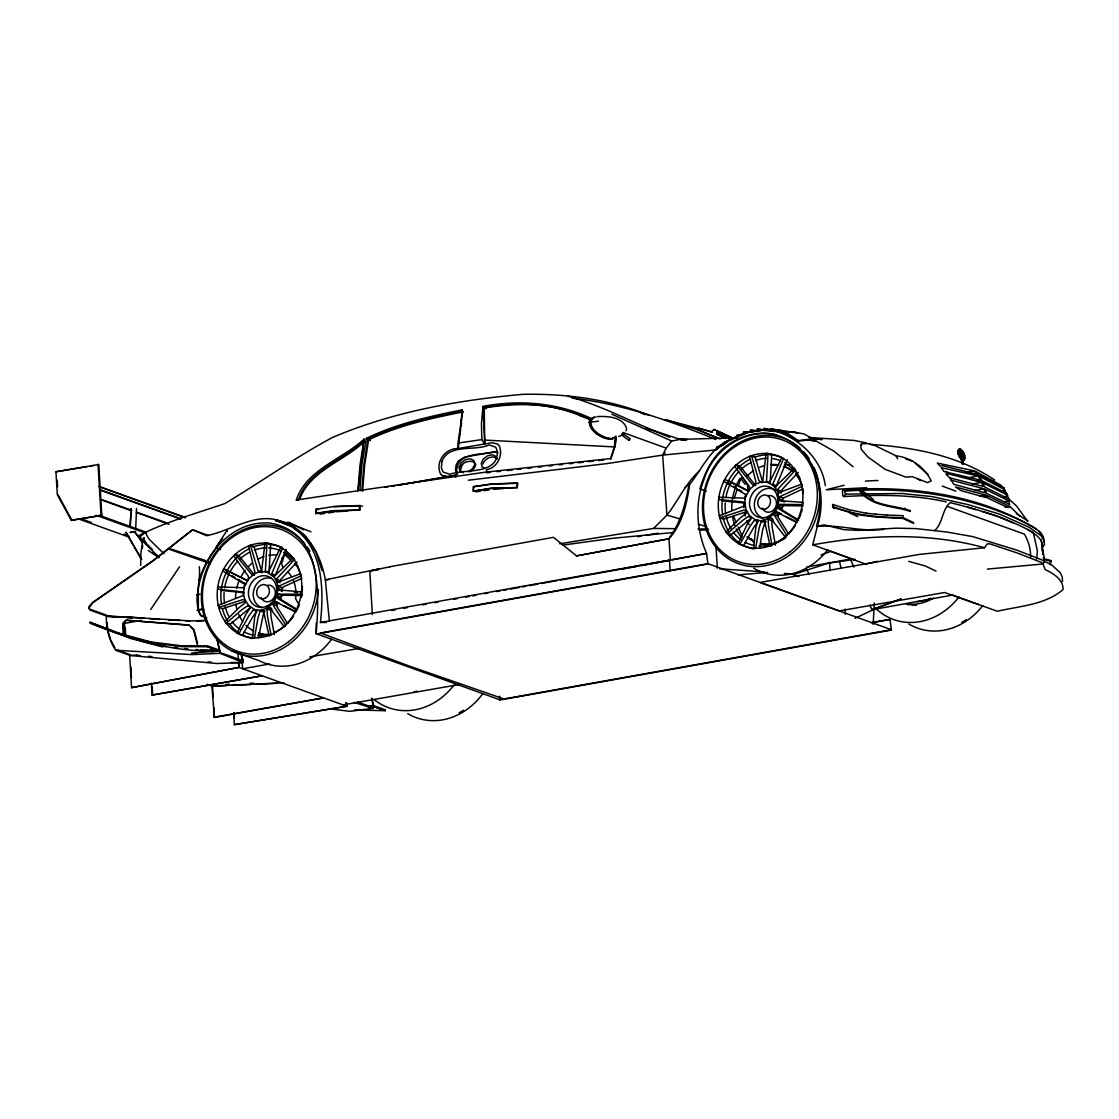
<?xml version="1.0" encoding="UTF-8"?>
<svg xmlns="http://www.w3.org/2000/svg" width="1119" height="1119" viewBox="0 0 1119 1119"><rect width="100%" height="100%" fill="white"/><g stroke="black" fill="none" stroke-linecap="round" stroke-linejoin="round"><path stroke-width="1.5" d="M873.198 624.36L874.261 603.001M206.875 617.926L200.707 615.702C192.846 601.169 201.126 582.481 199.308 566.676M1030.585 557.206C1030.921 549.261 1028.375 541.009 1024.417 534.127L947.247 506.389M140.686 565.431L140.938 552.828L143.162 538.085M461.56 419.807L458.258 448.523C445.334 447.992 434.857 462.119 440.55 474.008L442.257 475.519L447.656 476.722L456.16 475.113L455.769 477.184M258.447 571.501L268.392 572.089L280.715 547.163L282.506 547.96L271.651 573.949L277.652 582.314L300.661 573.655L301.305 575.698L278.561 586.356L276.799 595.84L277.946 598.553L296.647 610.037L295.766 612.121L275.12 601.435L267.973 607.379L267.049 608.988L267.399 615.674L271.008 634.977L269.106 635.9L263.343 610.373L253.398 609.799L248.88 615.87L238.767 633.886L236.976 633.088L245.9 614.415L250.138 607.939L245.481 600.455L242.879 599.644L218.82 607.393L218.177 605.351L243.243 595.532L244.697 584.286L222.849 571.026L223.73 568.928L246.67 580.453L253.817 574.509L254.796 571.487L248.488 546.072L250.376 545.163L257.874 570.284L260.881 572.382M254.572 575.222L238.851 555.611L235.186 554.283L233.675 555.919L248.362 576.299L248.46 579.39L243.648 587.755L217.757 586.86L217.632 589.098L243.047 592.007L245.523 602.623L239.326 607.365L224.919 621.591L226.248 623.129L241.48 610.051L246.572 606.428L249.369 606.022L256.405 610.652L254.614 617.828L252.488 638.124L254.489 638.054L257.985 617.842L260.167 610.918L267.973 607.379L271.637 608.708L270.714 610.303L271.064 616.989L274.365 634.683M759.535 481.925L769.494 482.499L781.803 457.587L783.608 458.384L772.739 484.373L778.754 492.738L801.764 484.079L802.407 486.122L779.649 496.766L777.887 506.264L779.048 508.977L797.735 520.447L796.854 522.545L776.208 511.859L769.061 517.803L768.138 519.412L768.501 526.098L772.096 545.401L770.208 546.324L764.445 520.797L754.486 520.223L749.968 526.294L739.869 544.31L738.064 543.512L746.988 524.839L751.241 518.349L746.583 510.879L743.967 510.054L719.909 517.817L719.265 515.775L744.331 505.956L745.786 494.696L723.937 481.45L724.818 479.352L747.772 490.863L754.905 484.919L755.898 481.911L749.576 456.496L751.464 455.587L758.962 480.708L761.983 482.807M775.957 487.157L766.487 481.646L768.082 453.363L766.095 453.433L762.724 481.394L752.961 485.17L736.274 464.707L734.777 466.343L749.464 486.723L749.548 489.814L744.736 498.165L718.846 497.284L718.72 499.522L743.002 501.955L745.044 503.858L746.611 513.048L740.414 517.789L726.021 532.015L727.336 533.539L742.568 520.475L747.674 516.838L750.457 516.446L757.493 521.076L755.717 528.252L753.591 548.534L755.577 548.478L759.074 528.266L761.256 521.342L769.061 517.803L772.725 519.118L771.802 520.727L772.166 527.413L775.467 545.107M135.721 528.098L136.546 508.432M499.62 696.228L499.633 699.725L316.201 633.704C319.125 593.42 322.887 532.868 270.532 523.146C235.731 519.985 208.428 548.925 199.154 580.118M326.454 622.472L320.426 622.472C324.23 588.104 323.097 543.135 288.115 524.811C260.615 507.956 233.423 530.392 206.595 535.707L192.454 529.735L153.219 560.437L92.569 602.498L89.506 606.148L88.974 607.925L89.87 609.198L106.739 615.24M130.098 527.399L131.147 508.53L130.196 527.427M142.421 548.31L142.617 545.023M615.954 436.354L615.394 444.816L610.624 459.238L614.457 446.495L615.114 438.466M359.437 483.184L359.703 479.785M363.759 440.844L359.912 465.63L357.926 491.087L364.067 439.124C342.386 459.252 306.005 469.742 296.311 500.039L298.339 500.067C307.767 470.679 342.987 460.762 363.759 440.844L364.067 439.124M490.164 472.428L486.709 472.805L486.499 469.714C497.13 468.022 503.606 455.139 499.144 445.544L497.437 444.005L491.996 442.718L458.258 448.523L457.923 443.474L462.734 411.149C430.451 417.541 397.665 424.716 367.899 439.166L363.941 464.511L361.857 490.528L359.87 490.444L361.899 464.595L366.319 438.396C396.406 423.709 429.556 416.366 462.217 409.876L462.021 416.338M362.612 491.227L364.654 465.21L368.613 439.865C398.392 425.444 431.193 418.282 463.462 411.848M615.548 442.131L615.926 437.319M460.608 426.731L462.217 409.876M1036.558 558.996L1037.425 550.954L1033.299 532.546C1007.506 518.125 978.831 509.691 950.255 502.655C942.002 509.173 943.093 523.328 934.561 530.63M459.923 434.41L460.566 429.528M361.591 459.965L362.024 456.86M359.856 510.096L360.164 505.508L334.147 506.445L316.131 509.327L315.852 513.635L333.966 511.033L359.856 510.096L333.77 510.614L315.978 513.201M517.3 487.59L517.607 483.002L491.591 483.94L473.477 486.555L473.295 491.129L491.409 488.513L517.3 487.59L491.227 488.108L473.295 491.129M205.406 616.877L200.651 615.17L198.301 610.331C194.902 587.741 202.763 565.92 216.163 548.016M359.311 509.691L359.563 505.816L362.528 506.222M516.754 487.185L517.607 483.002M461.056 426.297L461.587 423.094M613.268 438.075L612.009 438.956C601.854 441.264 579.894 423.863 594.217 417.037M613.156 437.907L611.939 438.76C602.106 438.872 588.93 431.333 589.573 420.422M615.436 436.354L613.156 438.522C603.533 439.627 584.342 427.276 593.42 417.583M258.447 637.69L263.832 612.233L260.167 610.918M759.535 548.1L762.738 529.581L764.92 522.657L766.291 521.51L762.626 520.195M1050.237 563.892L1050.839 560.577L1044.139 558.689M1050.279 564.717L1050.839 560.577M267.973 607.379L270.882 607.981L273.092 612.359L284.31 626.766L285.807 625.143L273.428 605.589L273.33 602.484L278.141 594.133L301.724 594.189L301.864 591.951L278.743 589.881L276.267 579.264L294.563 559.472L293.248 557.933L275.218 575.46L272.421 575.865L265.385 571.236L266.993 542.939L264.993 543.009L261.622 570.97L251.873 574.746L235.186 554.283M287.639 623.647L277.092 606.904L276.994 603.812L278.785 602.749M769.061 517.803L771.984 518.391L774.18 522.783L785.398 537.19L786.895 535.567L774.082 514.74L777.887 506.264L780.516 504.319L802.827 504.613L802.952 502.375L780.964 500.78L778.936 498.864L777.369 489.688L795.651 469.882L794.336 468.357L776.306 485.884L773.523 486.275M788.727 534.071L778.181 517.328L778.083 514.222L781.09 513.495M816.478 526.168C825.528 495.479 817.905 459.07 789.608 441.012M855.07 560.073L812.744 544.827L817.304 526.476C829.039 490.612 813.303 445.432 774.824 434.48C760.71 431.053 746.303 434.536 733.714 441.264C715.195 451.153 705.627 469.49 699.879 488.905L706.299 491.213M282.394 557.43L281.415 562.577L282.827 567.725M282.394 561.794L284.534 554.339L292.003 561.36M725.951 438.55L716.608 434.13L717.013 432.06L727.532 436.914M725.49 438.214L717.713 434.522L718.118 432.452M89.506 606.148L88.974 608.526L89.926 610.037L106.403 615.968L191.643 620.919L206.455 620.388M318.397 509.774L316.034 509.061L315.852 513.635M1006.652 493.283L1006.219 493.913L1004.96 489.786L979.447 476.4L981.95 480.75L1006.652 493.283L1008.723 499.06L984.678 486.975L982.846 482.835L1007.618 495.227M473.477 486.555L473.435 490.681M626.053 430.773L626.612 428.703C623.241 416.827 607.365 416.002 597.056 416.618M329.671 708.817L349.813 711.334L373.019 708.355L373.564 706.453L385.3 710.677L385.244 709.838L373.508 705.613L370.291 705.753M734.176 498.375L737.337 488.905M738.386 485.758L740.498 479.45L742.512 477.841L747.254 484.121L748.038 489.493M278.743 589.881L282.394 591.196L281.498 589.755L283.373 586.902L301.864 578.439M784.629 502.095L782.601 500.179L783.314 498.095L802.952 488.863M628.64 439.263L629.354 440.313L630.207 438.732L622.64 433.529M299.682 499.242C309.809 470.889 344.148 461.056 364.584 441.418M88.974 607.925L92.905 602.623L153.569 560.549L191.405 530.812M286.17 549.289L275.316 575.264L271.651 573.949M787.272 459.699L776.404 485.688L772.739 484.373M861.294 444.649L861.756 443.711L868.176 443.642L874.708 445.418L896.095 455.867C911.034 457.433 924.728 467.294 931.176 480.932L927.497 482.639L912.195 476.624L905.97 477.156L885.101 469.323L867.771 456.874L861.196 449.265L860.791 445.586L861.756 443.711M559.752 543.792L653.58 528.434L666.924 515.132L662.644 455.111L666.155 448.132L671.708 441.026L680.1 439.389L737.673 437.739M960.913 454.342L959.57 456.748L961.571 455.265L964.354 458.328C958.074 448.607 960.242 446.523 961.375 455.335L964.158 458.398C960.871 456.118 958.549 441.543 961.571 455.265M461.154 471.952C456.454 457.111 487.702 458.608 470.274 471.77M622.346 433.599L621.577 434.438M241.9 654.629L243.047 662.574L216.974 663.525L130.224 655.482L115.677 650.251C109.075 640.11 105.955 628.039 106.403 615.968M460.482 468.483L462.679 464.525M369.27 707.893L372.655 707.474L373.256 706.397L371.592 698.144M482.876 464.035C484.653 458.664 492.808 454.412 497.158 458.804M699.669 470.735C685.541 483.17 678.394 500.641 666.924 515.132L680.184 518.978M220.555 549.597L215.757 547.862L227.073 530.266L227.591 531.511M1027.718 521.314L1016.528 505.956L1007.841 498.109M150.701 609.491L179.544 566.815M978.915 604.638L944.576 592.51L839.25 610.918L760.151 582.439L919.384 554.409L984.51 547.737L987.224 543.862L989.923 543.876L1016.877 552.856L1041.146 562.311L1043.104 563.976L1045.174 569.571C1053.133 573.404 1063.526 579.404 1063.05 589.587C1045.258 604.917 1019.409 606.092 997.309 611.254L954.969 596.021M963.053 460.482L964.55 458.37L964.424 455.573L963.263 452.384L959.822 449.446L958.857 450.803L960.144 456.79L963.585 459.727L961.179 459.377L958.256 453.852L958.13 451.041L959.626 448.929L963.417 452.174L964.69 455.657L964.83 458.748L963.781 460.245L961.207 459.825L957.99 453.754L957.85 450.677L959.626 448.929M962.858 459.979L964.55 458.37M279.974 582.747L280.771 579.404L297.081 561.99M781.062 493.171L781.873 489.828L798.169 472.414M215.757 547.862L222.667 538.323M641.257 565.571L670.365 560.227L668.994 538.785L576.481 555.891L668.994 538.785C682.338 523.916 686.884 503.634 689.682 484.387C703.711 466.945 710.313 447.068 733.057 438.256C746.429 431.109 761.773 428.409 776.698 431.458C800.686 439.389 821.794 459.951 825.304 485.59M987.252 495.619L1009.478 506.403L1008.653 507.439L1006.722 507.075L988.063 498.235L987.252 495.619L984.077 496.402M297.57 609.673L281.61 599.868L280.463 597.154L283.093 595.224L302.158 595.504M798.672 520.097L782.713 510.292L781.552 507.578L784.181 505.634L803.246 505.928M1036.166 529.077C979.153 493.997 909.16 485.198 843.334 489.884L842.481 490.737L842.789 495.787L843.726 496.542L845.754 494.136L901.956 493.493L932.463 496.668L967.683 504.529L999.239 514.013L1029.228 527.315L1041.16 535.791L1043.593 539.959L1044.503 544.785L1042.39 547.177M194.063 629.745L188.789 624.975L125.762 620.136L122.712 623.521L123.188 634.431L124.153 634.781L123.272 623.717L126.293 620.332L189.587 625.269M1033.55 527.077C976.383 496.165 909.901 486.233 845.586 491.129L844.649 492.094L845.754 494.136M698.564 428.004L711.292 431.766L713.978 429.43L715.069 429.822M468.371 480.219L606.68 463.63L662.644 455.111L665.148 452.859M684.59 487.758L689.052 484.149C685.569 503.536 680.688 523.65 668.099 539.288L668.994 538.785M468.246 471.812L472.61 468.609L474.792 464.315L473.966 460.566L470.442 458.776L465.56 459.643L461.21 462.846L459.014 467.141L459.839 470.889L463.364 472.68M250.236 607.743L229.913 624.444L226.248 623.129M751.339 518.167L731.001 534.868L727.336 533.539M716.692 449.446L723.112 444.215L716.664 447.446L716.692 449.446L716.58 447.502L722.818 445.236M723.406 444.9L729.84 439.949L723.378 442.9L723.406 444.9L723.378 442.9L726.525 442.159M590.58 418.898L595.602 417.037M622.696 433.794L623.325 434.396L622.276 434.745M736.973 437.291L750.248 431.584L743.645 432.004L743.659 434.004L736.945 435.291L736.973 437.291L736.848 435.361M855.014 618.359L873.352 609.645M730.078 440.452L736.722 437.361L730.05 438.452L730.078 440.452L730.05 438.452L736.386 437.627M618.639 436.578L620.989 435.585M821.122 554.954L830.816 551.373M716.664 447.446L722.916 445.166M959.822 449.446L959.081 449.684L962.522 452.636L963.823 458.622M957.85 450.677L958.577 450.425L959.99 457L961.934 459.573L962.298 464.119M958.899 449.181L961.473 449.6M958.13 451.041L958.857 450.803M960.773 450.286L961.501 450.048M957.99 453.754L958.983 453.615M960.745 449.838L963.417 452.174M962.522 452.636L963.263 452.384M959.263 457.251L960.144 456.79M963.697 455.811L964.69 455.657M961.179 459.377L961.906 459.126M961.207 459.825L962.76 459.671L963.095 464.245M964.83 458.748L964.102 458.986L962.676 452.412M962.76 459.671L962.69 462.79M731.812 510.306A50.173 43.291 -70.2 0 1 739.771 478.624L742.512 477.841M245.047 601.365L222.485 608.722L218.82 607.393M747.632 511.383L723.573 519.132L719.909 517.817M844.132 485.254L826.27 489.758L866.749 487.716M329.336 620.765L325.349 579.796L389.72 566.857M372.361 614.597L369.774 570.984L378.781 568.9M877.31 561.332L865.477 564.046L831.123 551.443M196.706 594.958L200.049 594.189M135.581 531.385L129.902 532.574M968.746 477.757L978.034 475.883L980.524 480.233L977.405 480.597M966.396 472.386L974.159 470.833L977.153 474.316L942.52 465.756L940.03 466.105L937.344 463.098L974.159 470.833M589.251 422.325L590.468 422.087M974.775 490.542L983.867 488.751L985.14 492.878L953.682 484.247L949.821 477.855L945.891 474.036L947.919 473.743L981.405 482.317L983.223 486.443L949.821 477.855M972.187 484.065L981.405 482.317M136.644 655.147L129.664 655.482L131.566 687.653L238.893 667.414L346.834 706.257L346.582 702.9M672.015 559.92L706.579 553.415L707.907 564.032L316.229 634.067L316.159 623.241M1000.26 491.395L1004.764 490.57M622.416 569.025L625.843 568.396M629.27 567.767L637.83 566.186M979.684 496.207L985.769 495.088L986.566 497.689L961.095 490.654L955.458 486.961L985.769 495.088M320.426 622.472L706.579 553.415C696.326 530.084 694.717 502.795 704.201 478.946C713.097 449.754 745.086 427.99 775.649 434.773M1004.456 501.816L1009.016 500.99L1008.723 499.06M806.715 567.011L852.468 558.703M953.192 594.944L871.925 609.757L869.911 605.015M816.702 526.28L824.171 524.923L844.327 529.707L858.791 530.364L896.221 528.154L915.72 528.602L946.814 532.001L972.817 536.63L1016.709 550.086L1040.992 559.542L1051.916 565.095L1060.364 572.872L1062.225 576.956L1062.56 581.446M391.762 610.456L395.203 609.841M403.791 608.288L407.232 607.659M422.716 604.875L426.157 604.26M434.759 602.707L438.186 602.078M453.671 599.294L457.111 598.679M465.714 597.126L469.155 596.497M472.596 595.881L476.023 595.266M484.625 593.713L488.066 593.098M496.668 591.545L500.109 590.916M503.55 590.3L506.991 589.685M510.432 589.056L519.02 587.517M522.461 586.888L525.902 586.272M529.343 585.657L537.945 584.104M541.386 583.475L556.856 580.691M560.297 580.076L670.365 560.227M871.519 622.779L890.039 619.45L891.381 630.067L499.661 700.074L499.633 696.983M55.95 471.756L98.794 464.525L101.815 515.299L71.308 520.321L57.307 494.612L55.95 471.756L87.016 466.637M90.387 466.036L93.744 465.434M71.308 520.321L101.815 515.299M389.538 566.787L553.443 537.344L576.663 555.947M197.713 609.799L202.847 608.876M197.07 610.526L203.77 609.337M812.744 544.827C869.435 534.63 928.518 532.266 984.51 547.737M269.525 663.987L242.711 668.784L241.998 661.875M152.086 695.081L262.182 675.792L152.086 695.081L151.387 683.219M343.015 704.886L458.79 684.618M758.598 430.801L750.499 430.228L750.611 432.172L760.85 430.675M141.4 620.402L124.503 623.395L125.244 635.704M817.304 526.476C839.432 524.154 861.77 532.406 884.276 529.273M1004.96 507.201L1009.478 506.403M213.729 717.265L323.559 697.878L214.344 717.489L211.813 685.052M1002.68 496.878L1007.212 496.095M384.726 487.422L388.125 486.835M391.524 486.247L394.923 485.66L391.566 486.317M398.336 485.073L456.16 475.113M496.137 451.503C483.058 455.517 457.797 451.139 456.622 470.735L457.615 474.442M398.392 485.17L447.656 476.722L442.257 475.519M637.746 536.672L641.173 536.099M646.306 535.218L658.28 533.19M309.767 656.867L358.528 648.53M233.647 712.537L234.375 724.65L346.834 706.257L345.897 703.124M872.806 622.262L890.039 619.45M296.311 500.039L358.472 490.668M589.014 422.227L598.567 421.192M359.87 490.444L484.051 472.344L610.974 458.51M325.643 580.048L329.042 579.544M458.454 442.998L481.827 439.613L484.765 443.963L484.261 408.015C517.09 402.588 551.038 402.518 582.02 416.45M473.589 486.821L491.367 484.233L517.02 483.31M319.866 514.125L324.804 513.411M328.091 512.936L334.679 511.984M475.659 491.856L480.611 491.143M483.898 490.668L488.835 489.954M855.14 559.318L828.088 563.221L794.35 574.243L784.349 573.432M562.703 545.107L612.89 538.267L673.372 532.518M369.774 570.984L378.348 569.851M369.871 706.816L373.564 706.453M785.412 433.766L785.384 431.766L798.169 440.564L807.666 439.417L815.625 441.054L807.792 440.019L798.295 441.166L785.412 433.766L785.3 431.836L794.98 432.102M591.965 418.786C557.752 402.574 519.831 399.413 482.96 406.393L483.59 407.568C519.678 400.742 556.8 403.651 590.328 419.443M497.046 471.672L500.487 471.295M507.383 470.539L512.544 469.98M517.719 469.407L521.16 469.029M528.056 468.274L531.497 467.896M538.393 467.141L541.834 466.763M548.716 466.008L552.171 465.63M559.052 464.875L562.507 464.497M569.389 463.742L572.83 463.364M578.005 462.79L583.167 462.231M588.342 461.657L593.504 461.084M598.679 460.524L603.84 459.951M662.644 455.111L716.272 449.908M987.35 569.095L1043.104 563.976M239.592 659.748L243.047 659.441M239.004 660.825L242.459 660.518L220.359 652.671L217.282 639.536M738.428 574.872L767.634 572.368M699.389 530.364L708.061 529.651M191.419 653.034L219.604 651.104L211.015 651.594M130.923 531.889L134.728 531.833L139.819 538.449M493.773 489.241L503.48 488.611M333.924 506.739L359.563 505.816M336.329 511.747L347.645 511.019M285.946 522.559L289.178 522.377L303.725 529.791M192.874 654.223L196.301 654.028M865.421 481.086L877.981 480.443M843.726 496.542C877.925 494.71 912.614 494.318 946.212 501.871M241.494 654.293L243.047 662.574L220.107 653.328L192.174 654.601L115.677 650.251M225.786 684.422L229.283 684.268M250.236 683.317L253.719 683.163M284.086 682.786L211.883 686.031L207.057 684.296M212.498 686.255L226.458 685.611M231.703 685.374L250.908 684.506M256.153 684.268L277.106 683.317M196.888 620.877L203.448 620.793M349.576 506.32L354.429 506.292M216.848 638.459L219.254 650.111L207.533 645.887L181.824 645.831L151.079 641.956L116.446 632.557L90.149 622.262L90.205 623.087C131.301 639.746 174.508 652.671 219.31 650.936L220.107 653.328M381.817 709.838L385.244 709.838M231.157 662.504L243.047 662.574M687.066 439.459L680.1 439.389L647.146 428.381M653.58 528.434L675.764 528.672M697.934 528.895L708.173 529.007M366.71 706.299L373.256 706.397L385.3 710.677L354.471 709.978M200.399 649.803L212.4 649.999M894.109 515.341L903.131 515.691L903.327 517.775L913.636 522.615M903.327 517.775C879.506 517.258 855.28 515.677 832.956 506.543C832.55 500.711 831.683 510.684 836.103 508.054M980.524 480.233L944.058 471.547L941.205 467.7L978.034 475.883M131.063 617.212L106.809 616.331L117.075 617.101M366.654 706.145L373.256 706.397M751.632 432.326L743.548 432.074L743.659 434.004M809.093 437.459L854.245 440.452L866.358 442.942M168.312 619.94L180.173 620.486M185.25 620.723L190.342 620.961M886.444 514.978L894.277 515.425M687.01 439.753L680.1 439.389L685.08 440.396M484.499 440.061L615.156 446.957M211.113 650.629L219.604 651.104L207.575 646.712L181.879 646.67L151.121 642.782L137.539 639.411M869.715 444.341C913.09 447.166 958.116 455.307 994.735 480.037M719.671 568.816L764.207 571.865M127.342 617.87L132.476 618.261M875.408 514.139L886.598 515.048M195.685 649.552L198.678 649.775M130.699 617.142L144.393 618.22M149.526 618.625L159.793 619.436M214.54 650.685L219.604 651.104M764.347 430.437L778.153 431.738L771.257 429.053L771.285 431.067L764.319 428.423L764.347 430.437L764.235 428.493L773.984 429.822M294.311 592.273L297.514 592.552M136.588 655.202L140.001 655.51M148.505 656.28L151.904 656.573M722.384 500.836L745.156 503.116M221.296 590.426L244.054 592.692M810.464 438.396L822.241 439.585L808.981 437.865M866.274 513.201L875.576 514.208M910.39 510.628C893.34 504.781 871.701 506.347 859.56 489.94L859.616 490.779C871.757 507.187 893.382 505.606 910.446 511.453M162.801 646.167L166.13 646.53M174.48 647.425L177.823 647.775M184.495 648.488L187.838 648.838M208.008 661.833L211.421 662.224M572.243 398.21C622.08 403.679 669.68 420.716 715.88 439.445M765.466 429.92L757.339 429.011L757.465 430.941L750.583 430.158L750.611 432.172M771.257 429.053L779.3 430.2L771.173 429.123L771.285 431.067M866.428 513.271L848.873 509.677M497.969 452.747L494.011 451.936L464.343 457.153L458.356 460.958L456.132 464.972L455.447 470.134L456.692 473.533M794.882 432.172L804.085 433.99L815.499 440.452M797.581 433.095L778.153 429.85L778.264 431.794L785.188 433.557L778.237 429.794L778.264 431.794M666.183 419.989L665.092 419.583L712.397 432.158L711.292 431.766M145.498 641.369L152.142 643.075M137.833 639.299L154.002 643.005M950.996 480.107L983.867 488.751M288.031 525.161L275.554 520.363L294.129 525.259L310.942 531.791M137.539 639.495L151.009 643.061M162.856 647.006L130.867 638.543L90.205 623.087M780.908 430.437L783.818 431.207M908.74 561.374L925.273 565.976L936.03 571.11M1044.195 559.514L1050.895 561.402M698.424 524.265L706.704 526.671M294.129 525.259L275.945 519.887L291.136 526.364M967.655 507.173L975.964 509.677M982.608 511.663L997.561 516.153M280.226 522.069L275.554 520.363L291.905 525.384M665.092 419.583L698.843 430.214L716.468 437.431M354.122 702.41L373.019 708.355M905.9 459.042L912.433 461.154M832.606 504.389L849.027 509.76M832.774 507.271L858.049 514.754L875.59 517.02L903.145 518.489L913.663 523.44M275.554 520.363C305.067 524.643 320.44 552.982 325.349 579.796M567.976 396.21C603.449 406.029 635.648 424.115 669.805 437.277M790.685 573.711L798.896 576.635M961.934 459.573L963.781 460.245M716.608 434.13L717.713 434.522M769.312 453.796L771.746 454.678L770.152 482.974L766.487 481.646M752.681 456.02L755.129 456.902L762.626 482.023M737.491 465.154L739.939 466.022L755.661 485.646M777.369 489.688L781.034 491.003M621.968 434.731L623.031 435.109L623.465 433.361M777.397 491.842L779.845 492.724M779.649 496.766L783.314 498.095M778.936 498.864L782.601 500.179M779.831 500.305L783.496 501.62M779.244 504.557L782.908 505.872M777.887 506.264L781.552 507.578M778.195 508.026L781.859 509.341M776.208 511.859L779.873 513.173M774.418 512.908L778.083 514.222M774.082 514.74L777.747 516.055M768.138 519.412L771.802 520.727M748.849 516.237L751.297 517.118M761.256 521.342L764.92 522.657M756.094 519.72L758.542 520.601M754.486 520.223L758.15 521.538L753.633 527.608L743.52 545.624L739.869 544.31M268.21 543.372L270.658 544.254L269.05 572.55L265.385 571.236M99.101 486.429L185.502 517.524M98.934 486.653L185.334 517.747M100.668 489.898L180.551 518.656M100.766 490.36L180.649 519.104M251.593 545.596L254.041 546.478L262.112 572.83M192.454 529.735L208.344 535.455M102.277 499.815L131.762 510.32M136.504 512.124L166.004 522.643M100.486 499.578L131.622 510.851M136.35 512.474L169.123 524.349M272.421 575.865L274.868 576.733M99.171 515.299L146.407 532.294M276.267 579.264L279.932 580.579M95.982 515.23L146.477 533.399M276.309 581.432L278.743 582.3M278.561 586.356L282.212 587.671M207.127 561.123L210.4 562.298M207.211 562.549L210.484 563.724M224.947 569.375L247.775 580.649M277.848 588.44L281.498 589.755M83.184 519.51L91.324 522.447M123.901 534.169L128.797 535.931M78.358 518.852L128.853 537.036M278.141 594.133L281.806 595.462M276.799 595.84L280.463 597.154M277.092 597.602L280.757 598.917M275.12 601.435L277.554 602.316M273.33 602.484L276.994 603.812M272.994 604.316L276.659 605.631M267.049 608.988L270.714 610.303M261.538 609.771L265.203 611.086M247.761 605.813L250.208 606.694M253.398 609.799L257.048 611.128L252.544 617.184L242.431 635.2L238.767 633.886M231.605 650.768L259.328 660.742A66.622 57.475 -70.2 0 0 331.518 639.341M219.31 650.936L207.575 646.712L207.533 645.887M90.149 622.262L130.811 637.718M131.566 687.653L238.893 667.414L238.753 662.182M234.361 724.65L346.834 706.257L345.729 703.04M622.849 432.452L666.155 448.132M357.381 701.907L372.655 707.474M116.026 649.552L129.79 654.587M942.268 486.08L955.78 491.143M580.174 415.792L591.014 419.891M123.188 634.431L131.175 637.578M697.738 429.822L720.146 439.026M671.708 441.026L611.799 414.198M999.085 516.824L1012.919 522.867M812.744 439.795L815.625 441.054M713.978 429.43L732.553 437.977M483.59 407.568L486.094 408.687M649.132 415.387C609.449 399.119 565.431 393.454 522.671 394.336C457.657 400.154 392.363 411.904 332.049 437.655L329.056 439.319C293.192 458.958 259.818 482.625 224.835 503.592C196.105 513.397 166.479 521.622 139.302 535.33L141.581 539.638M639.383 412.044L645.159 414.715M645.523 428.395L650.223 430.591M859.56 489.94L864.204 492.122L873.547 499.675M859.616 490.779L864.246 492.947M717.251 430.871L733.043 438.326M849.279 512.67L857.755 516.656M717.013 432.06L729.56 438.019M366.319 438.396L370.459 440.522M728.483 480.666L748.863 491.073M786.209 516.754L796.224 521.734M283.694 605.617L295.136 611.31M917.692 479.072L920.643 480.541M484.443 468.106L482.093 466.917L481.268 463.168L483.45 458.86L487.814 455.671L492.682 454.804L496.207 456.58L496.766 459.084M243.48 582.495L246.166 583.936M843.334 489.884L845.586 491.129M814.954 440.396L834.033 451.237L853.126 466.777M727.602 482.765L730.441 484.485M733.281 486.192L736.12 487.912M738.96 489.632L741.799 491.339M226.514 572.341L229.353 574.061M232.192 575.781L235.032 577.488M237.871 579.208L242.138 581.782M1027.536 529.455C1033.984 533.651 1042.698 537.875 1042.6 546.771M293.933 528.21L298.13 530.993M302.312 533.777L305.109 535.637L315.698 551.891M1027.899 521.034L1016.304 513.537M148.212 550.422L158.856 557.738M153.149 552.828L158.464 556.507M1034.264 527.567L1040.978 532.784L1043.412 536.966L1044.321 541.792M915.146 463.238L927.917 474.33M622.206 435.277L628.752 440.327M1020.038 516.307L1010.289 506.809M294.493 563.71L298.227 567.221M159.052 557.206L145.078 543.596L142.589 539.904M163.975 553.695L149.177 539.274L146.575 534.994L145.988 531.693L139.427 537.372L142.463 543.135M146.043 543.219L143.582 539.526L144.183 537.707L143.582 539.526L146.043 543.233L152.618 549.779M190.79 626.766L193.391 629.493L197.797 646.39M739.771 478.624L740.498 479.45M134.28 531.665L142.435 542.253M741.296 479.212L745.24 484.429M946.492 471.631L947.919 473.743M805.96 568.396L809.387 574.383M141.777 559.402L125.887 532.21L141.316 559.234M298.102 603.071L295.556 598.595A32.969 28.451 -70.2 0 0 295.878 595.294M1039.075 531.273L1040.614 534.029M58.09 494.892L72.092 520.615M110.487 639.522L114.809 647.747M896.095 455.867L897.606 458.846M733.588 516.405L736.246 522.489M738.246 527.063L742.247 536.183L741.589 537.707A50.173 43.291 -70.2 0 1 736.246 528.937M850.468 559.178L853.825 567.081M316.313 553.429L322.076 570.592M110.068 638.068L107.578 629.34L107.2 622.835M839.46 561.626L841.236 568.396M194.496 631.424L197.517 643.229M764.249 430.409L757.437 428.941L757.465 430.941M960.228 449.88L961.375 455.335M484.765 443.963L482.96 406.393L481.45 423.514L481.827 439.613M372.137 698.969L373.508 705.613M1041.034 539.554L1044.223 558.073M1041.593 544.463L1043.02 554.423M1043.495 557.738L1044.209 562.717L1043.495 557.626M1042.307 549.163L1043.02 554.241M241.089 653.244L241.452 656.699M829.459 562.228L830.158 570.62M237.899 652.363L238.347 659.049M238.571 662.392L238.893 667.414L238.599 662.266M125.216 627.605L125.622 634.221M904.963 508.082L905.005 508.907M845.041 609.128L845.335 614.247M716.006 546.072L717.321 568.172M669.526 560.087L670.155 570.788M234.165 712.985L234.458 718.062M212.442 685.276L213.142 697.137M213.743 707.32L214.247 715.796M152.212 686.828L152.716 695.305M130.839 667.064L131.455 677.457M98.01 464.245L101.032 515.02M57.223 480.205L57.601 486.737M962.368 459.531L962.606 464.063M198.287 589L198.357 610.498M982.79 605.547A66.622 57.475 -70.2 0 1 908.768 623.996M958.941 596.959A66.622 57.475 -70.2 0 1 875.659 608.344M966.201 619.688A64.706 55.824 -70.2 0 1 961.753 622.388M930.84 598.161A44.55 38.438 -70.2 0 1 916.629 601.686M933.484 598.05A48.117 41.501 -70.2 0 1 906.908 603.868M916.461 605.183A48.117 41.501 -70.2 0 1 911.3 605.043M909.621 604.847A48.117 41.501 -70.2 0 1 906.292 604.204M814.017 467.476A66.622 57.475 -70.2 0 1 764.011 565.976A66.622 57.475 -70.2 0 1 705.865 484.933A66.622 57.475 -70.2 0 1 800.323 448.397M803.876 451.908A66.622 57.475 -70.2 0 1 809.149 458.636M827.724 549.737A66.622 57.475 -70.2 0 1 753.688 568.186M768.781 495.647A8.462 7.301 -70.2 0 1 776.404 501.746A8.462 7.301 -70.2 0 1 771.271 511.607A8.462 7.301 -70.2 0 1 762.305 508.082M763.158 518.111A15.372 13.26 -70.2 0 1 755.898 497.689A15.372 13.26 -70.2 0 1 775.677 490.36M753.381 548.925A48.117 41.501 -70.2 0 1 743.771 545.624M739.407 542.995A48.117 41.501 -70.2 0 1 730.245 533.833M728.525 531.217A48.117 41.501 -70.2 0 1 723.21 517.901M722.58 514.698A48.117 41.501 -70.2 0 1 737.911 468.036M739.099 466.903A48.117 41.501 -70.2 0 1 749.702 459.405M754.024 457.475A48.117 41.501 -70.2 0 1 766.655 454.818M770.11 454.832A48.117 41.501 -70.2 0 1 781.677 457.335M784.615 462.693A44.55 38.438 -70.2 0 1 794.28 470.917M796.238 473.547A44.55 38.438 -70.2 0 1 801.819 485.744M802.603 489.101A44.55 38.438 -70.2 0 1 803.246 493.647M802.183 509.243A44.55 38.438 -70.2 0 1 801.372 512.32M800.91 513.831A44.55 38.438 -70.2 0 1 799.218 518.279M795.497 525.273A44.55 38.438 -70.2 0 1 788.671 533.805M784.937 537.134A44.55 38.438 -70.2 0 1 773.159 543.806M770.012 544.813A44.55 38.438 -70.2 0 1 758.85 546.03M754.178 545.471A44.55 38.438 -70.2 0 1 745.296 542.421M741.254 539.973A44.55 38.438 -70.2 0 1 733.253 532.154M731.392 529.427A44.55 38.438 -70.2 0 1 726.287 516.95M725.658 513.775A44.55 38.438 -70.2 0 1 725.196 502.935M726.021 496.682A44.55 38.438 -70.2 0 1 738.778 471.672M740.96 469.504A44.55 38.438 -70.2 0 1 750.779 462.567M755.367 460.552A44.55 38.438 -70.2 0 1 766.473 458.314M772.809 458.636A44.55 38.438 -70.2 0 1 780.391 460.65M754.346 542.309A44.55 38.438 -70.2 0 1 751.199 538.617M784.433 464.777A44.55 38.438 -70.2 0 1 789.203 464.903M783.818 466.399A40.368 34.829 -70.2 0 1 792.476 471.435M795.973 474.792A40.368 34.829 -70.2 0 1 800.631 481.478M785.762 537.861A40.368 34.829 -70.2 0 1 781.356 540.407M779.873 541.092A40.368 34.829 -70.2 0 1 773.663 543.163M770.431 543.736A40.368 34.829 -70.2 0 1 760.696 543.47M753.982 541.386A40.368 34.829 -70.2 0 1 746.96 537.022M746.974 476.204A40.368 34.829 -70.2 0 1 753.674 470.581M759.563 467.35A40.368 34.829 -70.2 0 1 764.179 465.686M770.613 464.539A40.368 34.829 -70.2 0 1 778.74 464.972M795.609 473.169A40.368 34.829 -70.2 0 1 799.959 478.037M770.739 544.589A40.368 34.829 -70.2 0 1 760.906 543.792M754.332 541.316A40.368 34.829 -70.2 0 1 747.674 536.658M772.544 465.224A40.368 34.829 -70.2 0 1 777.243 465.224M784.069 466.511A40.368 34.829 -70.2 0 1 791.902 470.26M734.875 525.622A50.173 43.291 -70.2 0 1 732.553 517.034M749.115 524.573A32.969 28.451 -70.2 0 1 746.849 520.531M745.184 515.999A32.969 28.451 -70.2 0 1 744.457 512.894M743.911 507.704A32.969 28.451 -70.2 0 1 744.135 502.403M744.667 499.116A32.969 28.451 -70.2 0 1 746.037 494.15M482.737 693.752A66.622 57.475 -70.2 0 1 407.666 713.586M453.978 685.15A66.622 57.475 -70.2 0 1 374.473 699.823M463.63 710.215A64.706 55.824 -70.2 0 1 459.154 712.775M416.953 691.164A48.117 41.501 -70.2 0 1 413.96 691.822M318.397 589.489A66.622 57.475 -70.2 0 1 240.235 654.209A66.622 57.475 -70.2 0 1 211.953 558.241A66.622 57.475 -70.2 0 1 304.997 544.058M307.082 546.785A66.622 57.475 -70.2 0 1 309.893 551.149M267.693 585.237A8.462 7.301 -70.2 0 1 275.302 591.322A8.462 7.301 -70.2 0 1 270.169 601.183A8.462 7.301 -70.2 0 1 261.217 597.672M262.056 607.687A15.372 13.26 -70.2 0 1 254.083 589.154A15.372 13.26 -70.2 0 1 271.455 578.411M252.279 638.515A48.117 41.501 -70.2 0 1 242.683 635.214M238.319 632.571A48.117 41.501 -70.2 0 1 229.157 623.409M227.437 620.793A48.117 41.501 -70.2 0 1 222.499 609.072M221.492 604.288A48.117 41.501 -70.2 0 1 236.822 557.612M238.011 556.479A48.117 41.501 -70.2 0 1 248.614 548.995M252.936 547.051A48.117 41.501 -70.2 0 1 265.567 544.393M269.022 544.407A48.117 41.501 -70.2 0 1 282.142 547.583M283.513 552.268A44.55 38.438 -70.2 0 1 291.038 558.101M295.15 563.123A44.55 38.438 -70.2 0 1 300.242 573.669M302.34 586.328A44.55 38.438 -70.2 0 1 302.242 591.014M301.934 594.133A44.55 38.438 -70.2 0 1 301.417 597.266M299.291 604.889A44.55 38.438 -70.2 0 1 298.116 607.855M293.556 616.163A44.55 38.438 -70.2 0 1 287.583 623.381M285.191 625.605A44.55 38.438 -70.2 0 1 273.623 632.781M268.91 634.389A44.55 38.438 -70.2 0 1 257.762 635.62M253.09 635.06A44.55 38.438 -70.2 0 1 244.194 631.997M240.151 629.563A44.55 38.438 -70.2 0 1 232.151 621.744M228.668 616.121A44.55 38.438 -70.2 0 1 225.199 606.526M224.569 603.365A44.55 38.438 -70.2 0 1 224.094 592.51M224.639 587.825A44.55 38.438 -70.2 0 1 237.69 561.248M239.872 559.08A44.55 38.438 -70.2 0 1 249.691 552.157M254.279 550.142A44.55 38.438 -70.2 0 1 265.385 547.89M268.588 547.904A44.55 38.438 -70.2 0 1 280.743 550.842M260.699 636.459A44.55 38.438 -70.2 0 1 258.265 634.389M268.56 634.445A40.368 34.829 -70.2 0 1 258.629 633.074M253.747 631.074A40.368 34.829 -70.2 0 1 245.928 625.297M242.739 621.563A40.368 34.829 -70.2 0 1 238.725 614.457M237.032 609.589A40.368 34.829 -70.2 0 1 235.969 604.442M235.549 597.84A40.368 34.829 -70.2 0 1 236.123 591.294M236.766 588.034A40.368 34.829 -70.2 0 1 239.284 580.327M240.697 577.334A40.368 34.829 -70.2 0 1 245.117 570.368M248.32 566.662A40.368 34.829 -70.2 0 1 252.195 563.109M257.943 559.262A40.368 34.829 -70.2 0 1 263.944 556.633M268.728 555.402A40.368 34.829 -70.2 0 1 276.673 554.982M267.371 635.06A40.368 34.829 -70.2 0 1 258.881 633.2M285.709 552.842A50.173 43.291 -70.2 0 1 293.779 558.437M288.059 572.075A32.969 28.451 -70.2 0 1 291.206 576.215M293.458 580.607A32.969 28.451 -70.2 0 1 295.892 591.923M441.977 461.294L441.376 467.784L443.11 472.05L449.824 474.33C464.609 468.567 497.759 475.575 497.423 451.489L495.745 447.208L489.087 444.928C475.002 451.544 448.985 443.264 441.977 461.294M169.431 548.506L168.759 549.093L205.588 561.962L205.49 560.535L169.431 548.506M900.949 599.001L871.925 609.757L900.935 599.001M707.893 563.668L320.468 632.948L410.058 666.337L503.9 698.955L891.367 629.703L707.893 563.668M1009.576 504.361L986.622 493.409L985.335 489.283L1009.016 500.99L1009.576 504.361M1004.023 487.884L978.552 474.82L975.544 471.337L1001.127 485.31L1004.135 489.171L1004.023 487.884M789.748 552.087A64.706 55.824 -70.2 0 0 787.958 442.355A64.706 55.824 -70.2 0 0 703.501 507.942A64.706 55.824 -70.2 0 0 789.748 552.087M766.025 508.767A7.287 6.28 -70.2 0 0 768.487 496.444A7.287 6.28 -70.2 0 0 757.885 501.214A7.287 6.28 -70.2 0 0 766.025 508.767M782.419 538.994A48.117 41.501 -70.2 0 0 781.09 457.419A48.117 41.501 -70.2 0 0 718.286 506.18A48.117 41.501 -70.2 0 0 782.419 538.994M767.844 516.614A16.1 13.89 -70.2 0 0 773.285 489.367A16.1 13.89 -70.2 0 0 749.856 499.913A16.1 13.89 -70.2 0 0 767.844 516.614M288.66 641.663A64.706 55.824 -70.2 0 0 286.87 531.945A64.706 55.824 -70.2 0 0 202.413 597.518A64.706 55.824 -70.2 0 0 288.66 641.663M264.937 598.343A7.287 6.28 -70.2 0 0 267.399 586.02A7.287 6.28 -70.2 0 0 256.797 590.79A7.287 6.28 -70.2 0 0 264.937 598.343M281.331 628.57A48.117 41.501 -70.2 0 0 279.988 546.995A48.117 41.501 -70.2 0 0 217.198 595.756A48.117 41.501 -70.2 0 0 281.331 628.57M266.742 606.19A16.1 13.89 -70.2 0 0 272.197 578.943A16.1 13.89 -70.2 0 0 248.754 589.489A16.1 13.89 -70.2 0 0 266.742 606.19"/></g></svg>
